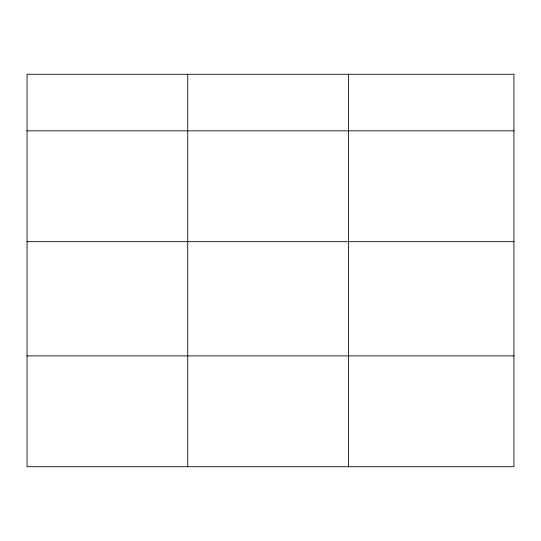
<?xml version="1.0" encoding="UTF-8"?>
<svg xmlns="http://www.w3.org/2000/svg" width="541" height="541" viewBox="0 0 541 541"><rect width="100%" height="100%" fill="white"/><g stroke="black" fill="none" stroke-linecap="round" stroke-linejoin="round"><path stroke-width="0.81" d="M513.95 241.678L513.95 74.273L27.05 74.273L27.05 466.727L513.95 466.727L513.95 241.678L27.05 241.678M27.05 130.834L513.95 130.834M27.05 355.883L513.95 355.883M348.404 74.273L348.404 466.727M187.727 74.273L187.727 466.727"/></g></svg>
